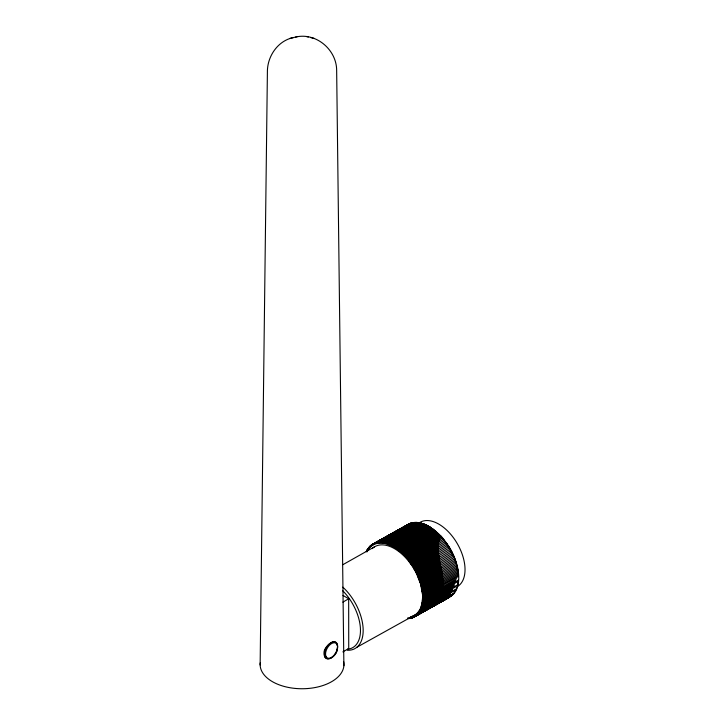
<?xml version="1.0" encoding="UTF-8"?>
<svg xmlns="http://www.w3.org/2000/svg" width="725" height="725" viewBox="0 0 725 725"><rect width="100%" height="100%" fill="white"/><g stroke="black" fill="none" stroke-linecap="round" stroke-linejoin="round"><path stroke-width="1.09" d="M420.083 611.402L418.144 612.525L418.833 612.951L418.678 611.8L419.376 612.199L419.186 611.039L419.875 611.411L419.657 610.232L420.346 610.577L420.092 609.39L420.926 609.381L420.582 607.949L421.986 603.59L422.548 597.926L423.155 597.445L420.5 583.761L416.54 573.72A39.612 22.874 60 0 0 372.179 548.617M260.139 664.952L267.416 70.289C267.987 55.372 278.309 40.636 293.344 37.591M441.996 585.492L422.548 596.72L423.146 598.678L422.512 599.104L423.092 599.874L422.439 600.273L422.82 602.602L422.177 602.511L422.711 603.318L421.986 603.59L422.421 604.795L421.76 604.641L422.167 605.846L421.506 605.656L421.877 606.861L421.207 606.644L421.551 607.84L420.872 607.595L422.811 606.472M417.419 524.501L419.367 523.377L418.878 522.607L418.379 523.214L417.899 522.48L417.41 523.106L416.929 522.399L416.458 523.033L415.978 522.372L415.516 523.024L414.6 522.417L379.601 542.318L379.583 543.261L378.876 542.363L378.677 543.342L377.952 542.463L377.788 543.469L376.855 542.653L376.928 543.65L375.976 542.862L376.085 543.877L375.124 543.125L375.26 544.149L374.299 543.433L374.462 544.475L373.502 543.786L373.692 544.838L372.886 544.103L372.949 545.254L371.97 544.638L372.224 545.717L371.254 545.146L371.535 546.224L370.566 545.689L370.874 546.777L369.904 546.278L370.239 547.375L369.27 546.913L369.641 548.009L368.672 547.592L369.07 548.689L368.101 548.317L368.527 549.414L367.675 548.925L368.028 550.184L367.067 549.885L367.548 550.982L366.605 550.737L367.113 551.825L366.179 551.625M422.548 596.72L458.481 576.393C457.901 563.262 452.337 550.701 444.479 540.306L408.528 560.579L408.547 559.727L407.622 559.455L407.323 558.241L406.698 558.35L406.372 557.135L405.764 557.28L405.402 556.066L404.804 556.247L404.713 555.332L403.834 555.241L403.417 554.009L402.846 554.263L402.402 553.039L401.849 553.32L401.378 552.097L400.843 552.414L400.345 551.199L399.828 551.553L399.303 550.329L398.804 550.719L398.542 549.731L397.771 549.931L397.191 548.725L396.738 549.178L396.131 547.982L395.696 548.472L395.062 547.275L394.645 547.801L394.092 546.677L393.612 547.176L392.923 546.007L392.56 546.596L391.862 545.436L391.518 546.061L390.793 544.91L390.476 545.562L389.733 544.439L389.434 545.118L388.944 544.112L388.401 544.72L387.621 543.623L387.377 544.366L386.579 543.288L386.362 544.058L385.546 542.998L385.356 543.795L384.522 542.762L384.359 543.587L383.507 542.572L383.371 543.424L385.319 542.3M414.6 522.417L414.591 523.051L413.676 522.507L378.658 542.382M415.543 522.372L380.553 542.309L380.507 543.233L379.601 542.318M444.425 541.521L445.386 541.512L410.069 561.721L409.417 561.73L409.172 560.543M416.503 522.381L381.522 542.345L381.45 543.252L380.553 542.309M445.286 542.699L446.265 542.744L410.948 562.935L410.278 562.908L410.069 561.721M457.267 586.77L458.427 580.1L423.065 600.291M385.319 541.629L382.401 543.315L382.51 542.436L417.491 522.444M447.751 546.36L447.959 545.263L446.953 545.118L447.126 543.995L411.8 564.168L411.129 564.104L410.948 562.935M453.043 554.625L439.803 562.265L439.341 561.766L439.513 560.688L452.409 553.248L451.974 554.136L453.043 554.625L452.572 555.468M447.959 545.263L412.625 565.428L411.945 565.328L411.8 564.168M337.261 647.652C338.475 656.098 323.567 665.595 324.012 652.319C324.03 646.591 336.318 635.943 337.343 646.057M452.463 589.543L443.682 594.509L443.827 593.657L455.59 586.869M419.367 523.377L419.494 522.707L420.364 523.586L420.89 523.006L422.385 524.157L416.549 527.519M451.041 596.158C435.163 604.722 450.805 597.69 454.348 593.132A41.896 24.188 60 0 0 449.654 547.801L448.775 546.55L413.431 566.696L412.743 566.569L412.625 565.428M448.521 547.62L448.775 546.55M449.264 548.897L449.554 547.864L414.211 567.992L413.513 567.829L413.431 566.696M449.989 550.184L450.316 549.188L414.954 569.306L414.256 569.107L414.455 568.418L438.516 554.235L437.673 548.571L438.054 542.943L438.643 541.974L443.555 539.137L444.479 540.306L443.537 540.37L443.555 539.137L440.456 535.612M423.146 596.648L422.439 594.237L422.965 593.648L422.322 592.978L422.82 592.352L422.177 591.691L422.648 591.029L421.986 590.395L422.43 589.697L421.76 589.09L422.177 588.356L421.497 587.767L421.986 587.477L420.872 585.102L421.189 584.278L420.5 583.761L420.935 583.38L419.186 579.719L419.385 578.777L418.678 578.369L418.842 577.399L418.135 577.018L418.271 576.031L417.564 575.677L417.673 574.662L416.966 574.345L417.256 573.756L415.67 571.708L415.679 570.629L414.981 570.403L415.198 569.732L438.734 555.876L438.516 554.235M417.673 574.662L439.803 562.265L440.102 563.823L453.651 556.002M451.34 552.812L451.738 551.879L439.232 559.102L439.513 560.688L417.256 573.756M450.678 551.489L451.041 550.529L438.969 557.498L439.232 559.102L416.594 572.406M455.735 561.567L441.271 569.923L441.153 571.01L441.543 571.4L456.17 562.953L455.508 563.552M454.222 557.389L440.392 565.373L440.283 566.497L440.691 566.905L454.765 558.785L454.194 559.501M420.79 582.9L441.543 571.4L441.806 572.868L456.578 564.349M418.271 576.031L440.102 563.823L440.392 565.373L419.032 577.861M419.521 526.749L423.98 523.957L424.442 524.909L404.994 536.138M456.94 587.767L453.651 593.702L418.262 613.667L417.573 613.205L417.872 614.102L416.966 613.839L417.029 614.954L416.331 614.438L416.358 615.534L415.67 614.99L415.67 616.069L414.981 615.498L414.945 616.558L414.265 615.96L414.446 616.857M419.385 578.777L440.691 566.905L440.981 568.418L455.273 560.171L454.666 560.851M419.884 580.154L440.981 568.418L441.271 569.923L420.509 582.003M438.734 555.876L438.969 557.498L415.914 571.064M421.189 584.278L441.806 572.868L442.721 578.532L457.801 569.832M410.441 616.83A39.612 22.874 60 0 0 420.183 608.828L455.663 589.262M422.43 589.697L442.721 578.532L442.912 579.891L458.019 571.173M424.442 524.909L424.723 524.248L425.484 525.353L426.073 524.827L427.569 526.386L403.254 540.415M422.648 591.029L442.912 579.891L443.084 581.223L458.191 572.505M422.82 592.352L443.084 581.223L443.238 582.528L458.327 573.819L457.448 574.028M422.965 593.648L443.238 582.528L443.374 583.806L458.427 575.115M423.065 594.935L443.374 583.806L443.582 586.262L456.641 578.731M423.155 597.445L443.582 586.262L443.664 587.44L455.708 580.489M423.146 598.678L443.664 587.44L443.782 589.679L458.327 581.287M423.001 601.052L443.782 589.679L443.809 590.739L454.358 584.658M422.874 602.203L443.809 590.739L443.827 591.763L454.231 585.755M427.569 526.386L428.194 525.888L428.62 526.966L393.612 547.176M422.711 603.318L443.827 591.763L443.836 592.733L457.801 584.667M422.503 604.414L443.836 592.733L443.682 594.509M442.631 539.237L442.612 537.986C441.652 538.811 437.32 540.053 438.643 541.974L408.547 559.727M421.986 606.508L452.246 590.476M406.662 557.471L439.74 537.968L439.577 537.225L441.652 536.862L439.74 537.968L439.096 540.016L407.613 558.585M394.645 547.801L430.315 527.12L430.695 528.262L395.696 548.472M421.669 607.496L443.791 595.361L443.745 596.838L456.17 589.661M418.262 613.667L454.222 592.978M420.926 609.381L450.189 593.757M428.62 526.966L429.254 526.486L429.653 527.592M430.695 528.262L431.375 527.809L431.737 528.969L396.738 549.178M420.509 610.269L450.452 594.183M420.047 611.121L450.153 594.872M431.737 528.969L432.435 528.534L432.78 529.721L397.771 549.931M419.558 611.927L443.7 598.596L418.833 612.951M432.78 529.721L433.36 529.205L433.813 530.51L398.804 550.719M443.754 599.421L443.401 599.783L453.043 594.382M417.872 614.102L452.409 595.026M417.247 614.746L451.738 595.615M446.455 598.614L412.063 617.945L411.129 617.338L410.93 618.289L410.287 617.564L410.06 618.488L409.417 617.745L409.163 618.643L408.528 617.872L408.248 618.742L407.622 617.954M416.358 615.534L444.316 600.037M449.554 597.11L445.032 599.729M398.542 549.731L433.36 529.205L398.252 549.505M401.677 552.368L436.55 531.787L436.858 533.111L437.601 532.73L437.855 534.053L402.846 554.263M402.701 553.32L437.601 532.73L401.849 553.32M409.453 560.905L438.344 543.85M410.35 562.102L438.172 545.68M411.22 563.325L438.099 547.457M412.063 564.567L438.118 549.197M412.888 565.835L438.199 550.9M413.685 567.113L438.335 552.577M403.707 554.308L438.67 533.745L438.843 535.023L403.834 555.241M404.713 555.332L439.676 534.742L439.812 536.038L404.804 556.247M405.692 556.383L440.628 535.802L440.764 537.071L405.764 557.28M399.593 550.574L434.547 530.111L434.837 531.343L399.828 551.553M400.644 551.453L435.589 530.963L435.852 532.204L436.55 531.787L400.843 552.414M417.881 575.124L439.803 562.265M418.47 576.493L440.102 563.823M397.481 548.934L432.435 528.534M419.558 579.239L440.691 566.905M394.282 546.795L429.254 526.486M395.352 547.466L430.315 527.12M396.421 548.182L431.375 527.809M420.047 580.625L440.981 568.418M420.935 583.38L441.543 571.4M392.143 545.581L427.134 525.335M393.213 546.17L428.194 525.888M394.092 546.677L429.109 526.404M421.325 584.749L441.806 572.868M421.669 586.117L442.06 574.318L421.551 585.646M404.613 527.066L399.946 529.685L401.958 528.579M408.501 524.827L405.039 526.731A41.896 24.188 60 0 1 405.538 526.305L403.562 527.41M401.514 528.996L403.462 527.873M405.13 527.374L408.039 525.688M409.987 524.565L411.936 523.441L411.891 522.843L412.797 523.26L413.223 522.571L413.685 523.133L413.676 522.507M408.909 525.507L411.827 523.822M409.797 525.38L411.737 524.257M411.628 525.263L413.567 524.139M399.919 532.576L401.868 531.461M408.673 527.528L414.51 524.157M404.767 530.401L406.716 529.277M408.655 528.153L410.604 527.03M413.522 525.344L415.461 524.22M408.655 528.833L411.573 527.147M413.522 526.024L415.461 524.9M399.919 534.606L402.837 532.92M404.777 531.797L406.725 530.673M408.673 529.549L411.583 527.873M413.531 526.749L415.479 525.625M391.192 540.433L394.11 538.748M396.049 537.624L397.998 536.5M404.804 532.567L406.752 531.452M408.692 530.328L410.64 529.205M413.558 527.519L415.498 526.395M417.446 525.272L419.394 524.148M387.331 543.496L389.28 542.373M391.228 541.249L393.167 540.125M399.973 536.201L405.81 532.83M407.758 531.706L414.564 527.773M416.503 526.658L419.422 524.972M390.295 542.681L392.243 541.557M394.183 540.433L397.101 538.748M399.049 537.624L400.998 536.5M402.937 535.385L409.743 531.452M388.673 544.004L423.663 523.84M388.401 544.72L391.319 543.034M393.267 541.91L395.216 540.787M397.155 539.663L400.073 537.977M402.022 536.853L403.961 535.739M406.879 534.053L408.827 532.929M410.767 531.806L417.573 527.873M389.733 544.439L424.723 524.248M390.005 544.557L425.022 524.374M392.352 543.433L394.3 542.309M396.24 541.185L398.188 540.062M401.106 538.385L403.046 537.261M390.793 544.91L425.802 524.701M391.074 545.046L426.073 524.827M390.476 545.562L413.812 532.087M415.76 530.972L422.566 527.039M391.862 545.436L426.871 525.208M392.488 545.499L425.548 526.404M392.923 546.007L427.958 525.761M392.56 546.596L401.306 541.539M395.062 547.275L430.124 527.002M396.131 547.982L431.203 527.691M397.191 548.725L432.281 528.425M406.698 558.35L439.767 539.264M407.622 559.455L438.743 541.484M408.528 560.579L438.679 543.17M409.417 561.73L438.589 544.892M410.278 562.908L438.48 546.623M342.871 602.14L348.671 598.787L343.034 595.424M411.129 564.104L438.353 548.39M411.945 565.328L438.199 550.175M412.743 566.569L438.027 551.97M413.513 567.829L437.827 553.791M414.256 569.107L438.571 555.069M414.981 570.403L439.287 556.365M415.67 571.708L439.006 558.232M416.331 573.022L439.667 559.546M416.966 574.345L439.332 561.431M417.564 575.677L439.93 562.772M418.135 577.018L440.501 564.104M418.678 578.369L440.075 566.017M419.186 579.719L441.552 566.805M419.657 581.069L441.054 568.717M420.092 582.411L441.489 570.058M420.5 583.761L441.897 571.409M420.872 585.102L441.289 573.312M421.207 586.443L456.94 565.727M421.497 587.767L457.267 567.104M421.76 589.09L457.548 568.472L456.768 568.88M421.986 590.395L441.434 579.166M422.177 591.691L442.594 579.9M422.322 592.978L442.748 581.187M422.439 594.237L442.857 582.447M422.512 595.488L441.96 584.259M422.548 597.926L435.19 590.621M437.139 589.498L439.087 588.383M441.027 587.259L442.975 586.135M422.512 599.104L440.99 588.437M422.439 600.273L425.358 598.587M427.297 597.463L433.133 594.092M435.082 592.968L437.021 591.845M439.939 590.159L441.888 589.035M422.322 601.406L427.188 598.596M429.137 597.472L431.076 596.349M433.024 595.225L438.861 591.863M422.177 602.511L428.983 598.578M434.819 595.216L436.758 594.092M421.986 603.59L425.874 601.342M427.822 600.218L429.771 599.095M436.577 595.171L439.495 593.485M421.76 604.641L423.708 603.517M425.657 602.393L427.596 601.27M434.402 597.337L437.32 595.66M428.312 601.723L430.251 600.608M342.871 651.893L348.734 648.503L348.671 598.787M422.177 606.082L425.095 604.396M424.759 605.348L426.708 604.224M425.928 606.018L427.877 604.895M385.546 542.998L420.518 522.915M386.579 543.288L421.56 523.178M387.621 543.623L422.603 523.486L423.409 524.51M387.884 543.714L422.938 523.595M388.944 544.112L423.98 523.957M400.345 551.199L435.589 530.963L434.837 531.343M403.417 554.009L438.67 533.745L437.855 534.053M404.414 555.024L439.676 534.742L438.843 535.023M405.402 556.066L440.628 535.802L439.577 537.225L440.628 535.802L439.812 536.038M406.372 557.135L439.74 537.968M422.512 590.168L442.721 578.532M422.711 591.5L442.912 579.891M383.507 542.572L418.488 522.553M384.522 542.762L419.494 522.707A37.138 21.442 60 0 1 457.23 543.523A37.138 21.442 60 0 1 456.795 586.888M385.8 543.07L420.89 523.006M386.833 543.369L421.905 523.269M399.303 550.329L434.547 530.111L433.813 530.51M407.323 558.241L439.096 540.016M408.257 559.374L438.643 541.974M422.874 592.805L443.084 581.223M423.001 594.11L443.238 582.528M383.752 542.617L418.878 522.607M384.767 542.817L419.875 522.779M423.092 595.388L443.374 583.806M381.522 542.345L416.929 522.399M382.51 542.436L417.899 522.48M423.155 597.889L443.582 586.262M423.128 599.104L443.664 587.44M376.855 542.653L411.891 522.843M377.743 542.49L412.77 522.653M379.818 542.309L415.044 522.39M380.779 542.318L415.978 522.372M422.965 601.46L443.782 589.679M410.35 618.425L412.289 617.328M375.124 543.125L410.196 523.377L411.093 523.668L411.492 522.952L411.936 523.441M375.976 542.862L411.03 523.088M377.054 542.608L412.344 522.734M377.952 542.463L413.223 522.571M378.876 542.363L414.12 522.462M342.925 564.657L374.49 546.849M415.679 570.629L438.969 557.498M422.82 602.602L443.809 590.739M422.639 603.717L443.827 591.763M422.421 604.795L443.836 592.733M410.06 618.488L412.017 617.383M411.22 618.207L422.892 611.61M424.841 610.513L426.789 609.417M428.738 608.311L434.574 605.022M438.462 602.819L436.522 603.916L438.398 602.838M373.502 543.786L409.852 523.513L410.268 523.939L410.196 523.377M375.314 543.061L410.658 523.205M376.166 542.808L411.492 522.952M416.377 571.962L439.232 559.102M417.038 573.312L439.513 560.688M422.167 605.846L443.827 593.657L422.267 605.475M421.877 606.861L443.809 594.536M421.551 607.84L443.791 595.361M410.93 618.289L417.799 614.419M419.766 613.323L421.723 612.217M423.69 611.112L426.626 609.453M428.593 608.357L434.474 605.04M411.782 618.035L447.959 597.871M412.063 617.945L411.945 617.066L412.888 617.627L446.219 598.877M413.413 617.392L445.549 599.376L413.413 617.392L412.743 616.739L412.888 617.627M372.133 544.538L409.063 523.867A41.896 24.188 60 0 0 408.601 524.103L408.701 524.628L408.302 524.266A41.896 24.188 60 0 0 407.849 524.537L407.958 525.045L407.568 524.71A41.896 24.188 60 0 0 407.115 525.009L371.97 544.638M371.399 545.028L407.233 525.507L407.115 525.009M370.702 545.572L405.202 526.278M370.031 546.152L372.994 544.493M374.97 543.397L376.937 542.291M378.912 541.185L384.83 537.887M386.797 536.781L397.644 530.718M399.62 529.612L401.587 528.516M369.397 546.777L372.36 545.127M375.314 543.469L377.29 542.363M367.675 548.925L369.65 547.819M367.167 549.722L369.143 548.617M421.189 608.792L443.763 596.131M420.781 609.698L443.745 596.838M420.346 610.577L443.718 597.491M419.875 611.411L443.7 598.08M419.376 612.199L443.7 598.596M417.663 614.329L443.818 599.711M417.029 614.954L443.936 599.91M415.189 616.395L444.624 599.947M371.254 545.146L406.417 525.534A41.896 24.188 60 0 1 406.861 525.199M370.566 545.689L402.819 527.737M418.842 577.399L440.392 565.373M415.905 615.888L444.099 600.028M369.904 546.278L371.853 545.191M373.81 544.103L379.683 540.85M381.64 539.763L383.597 538.675M385.546 537.588L387.503 536.5M389.461 535.412L391.418 534.325M393.376 533.237L395.333 532.15M401.197 528.897L403.154 527.809M369.27 546.913L372.206 545.282M420.355 581.532L441.271 569.923M356.954 647.207L414.881 614.99M419.023 612.697L443.718 599.04M367.566 549.079L369.532 548M367.067 549.885L369.034 548.807M421.887 587.005L442.295 575.741M422.177 588.356L442.522 577.154M423.128 596.204L443.492 585.048M423.092 599.874L443.736 588.582M409.389 523.713L409.852 523.513M295.7 37.038C316.009 32.226 336.59 49.699 336.654 70.289L343.886 665.722M289.801 38.452L297.531 36.594M440.764 537.071L441.652 536.862M441.706 538.14L442.612 537.986M324.909 656.832L326.286 656.596M446.129 543.895L447.126 543.995M310.726 37.591L314.26 38.452M306.53 36.594L308.361 37.038M414.192 617.002L413.513 616.377L413.676 617.265M381.749 542.363L382.401 543.315M382.746 542.463L383.371 543.424M420.872 607.595L421.316 608.456M418.144 612.525L418.47 613.423M406.417 525.534L406.181 525.734A41.896 24.188 60 0 0 405.891 525.978M342.825 590.839A37.709 21.369 60.8 0 1 360.352 627.424A37.709 21.369 60.8 0 1 347.438 649.228M342.834 587.141A39.612 22.448 60.8 0 1 363.071 627.66A39.612 22.448 60.8 0 1 347.284 650.234M343.614 661.59A41.896 24.188 0 0 1 303.159 688.741A41.896 24.188 0 0 1 260.239 662.886M446.247 598.424L444.307 599.521L446.247 598.424M332.757 656.587A9.334 5.383 -60 0 0 335.711 642.132A9.334 5.383 -60 0 0 324.673 651.92A9.334 5.383 -60 0 0 332.757 656.587M333.156 656.379A8.573 4.948 -60 0 0 335.874 643.102A8.573 4.948 -60 0 0 325.733 652.092A8.573 4.948 -60 0 0 333.156 656.379"/></g></svg>
